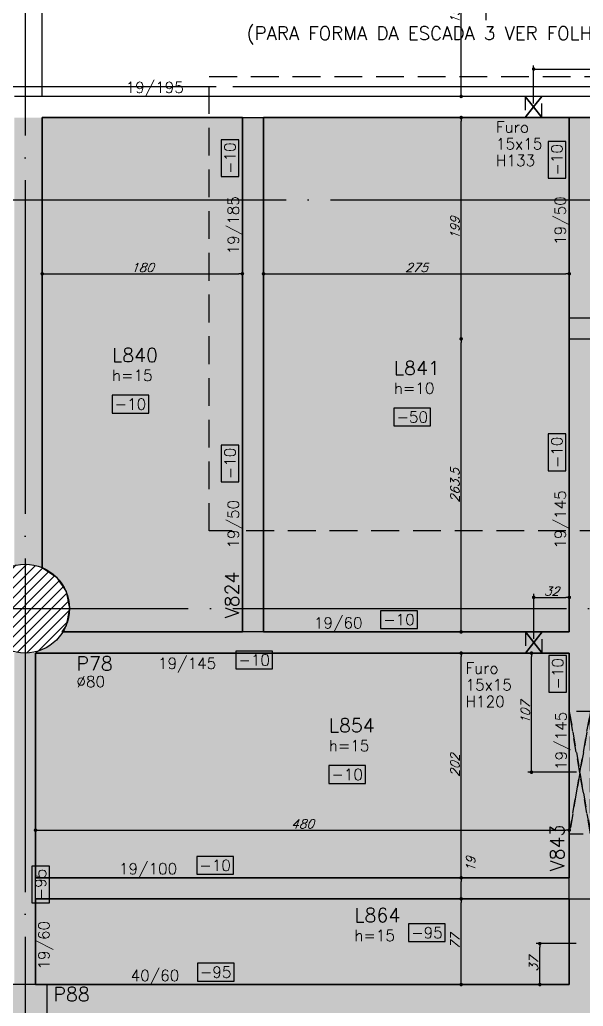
# Model space of a CAD drawing. Extents: x -5173 to 5397, y -2411 to 2089.
# Drawn here: x -1945 to -1438, y -842 to 45 of the extents above; entities that cross this region are included whole.
import ezdxf
from ezdxf.enums import TextEntityAlignment as Align

# ---------------------------------------------------------------- set-up
doc = ezdxf.new("R2010")
doc.units = 0
doc.header["$LTSCALE"] = 50
doc.header["$MEASUREMENT"] = 0
for name, pattern in [('DASHED', [0.75, 0.5, -0.25]), ('EIXO', [6.8, 6, -0.4, 0, -0.4]), ('HIDDEN', [0.375, 0.25, -0.125])]:
    doc.linetypes.add(name, pattern=pattern)
doc.layers.get('0').update_dxf_attribs({"linetype": 'CONTINUOUS'})
doc.layers.get('DEFPOINTS').update_dxf_attribs({"linetype": 'CONTINUOUS'})
for name, color, linetype in [('F-AUX-RED', 1, 'CONTINUOUS'), ('F-CORTE-INDICAÇÃO', 4, 'CONTINUOUS'), ('F-COTAS', 106, 'CONTINUOUS'), ('F-COTAS-FUROS-VIGA', 50, 'CONTINUOUS'), ('F-EIXO', 12, 'EIXO'), ('F-FURO-PAREDE', 2, 'HIDDEN'), ('F-FURO-PAREDE-TEXTOS', 2, 'CONTINUOUS'), ('F-LAJES-DIM', 2, 'CONTINUOUS'), ('F-LAJES-NOME', 4, 'CONTINUOUS'), ('F-LAJES-R', 254, 'CONTINUOUS'), ('F-PILARES-DIM', 172, 'CONTINUOUS'), ('F-PILARES-HACH', 174, 'CONTINUOUS'), ('F-PILARES-M', 170, 'CONTINUOUS'), ('F-PILARES-NOME', 170, 'CONTINUOUS'), ('F-PILARES-S', 170, 'CONTINUOUS'), ('F-TEXTO', 6, 'CONTINUOUS'), ('F-VIGAS', 3, 'CONTINUOUS'), ('F-VIGAS-DIM', 2, 'CONTINUOUS'), ('F-VIGAS-NOME', 4, 'CONTINUOUS')]:
    doc.layers.add(name, color=color, linetype=linetype)
for name, color, linetype, true_color in [('F-DESNIVEL-2', 7, 'CONTINUOUS', 0xffd1e8), ('F-DESNIVEL-4', 7, 'CONTINUOUS', 0xc3f1b6), ('F-DESNIVEL-5', 7, 'CONTINUOUS', 0xadd6ff)]:
    doc.layers.add(name, color=color, linetype=linetype, true_color=true_color)
doc.styles.add('CP-TEXT-INCL', font='simplex.shx', dxfattribs={"oblique": 20})
doc.styles.add('CP-TEXTO', font='simplex.shx')
doc.styles.add('MCP', font='simplex.shx')
doc.styles.add('ROMANS', font='simplex.shx')
doc.dimstyles.new('CP-COTAS-50', dxfattribs={"dimscale": 0.64, "dimtxt": 12.5, "dimasz": 5, "dimexe": 5, "dimexo": 5, "dimgap": 2.5, "dimtad": 1, "dimdec": 1, "dimdsep": 46, "dimtxsty": 'CP-TEXT-INCL', "dimblk1": 'DOT', "dimblk2": 'DOT', "dimsah": 1, "dimcen": 9, "dimclrd": 256, "dimclre": 256, "dimclrt": 256, "dimadec": 0, "dimazin": 0, "dimtfac": 1, "dimtdec": 1, "dimtmove": 2, "dimatfit": 3, "dimldrblk": 'DOT', "dimfxl": 0, "dimtolj": 1, "dimarcsym": 0})

# ---------------------------------------------------------------- blocks, each defined once
blk = doc.blocks.new('*U4')
at = {"layer": 'F-LAJES-DIM', "color": 1}
blk.add_lwpolyline([(0, 0), (33, 0), (33, 16), (0, 16)], close=True, dxfattribs=at)
at = {"layer": 'F-LAJES-DIM', "style": 'MCP'}
blk.add_attdef('DIM', text='', height=10, dxfattribs=at).set_placement((16.5, 8), align=Align.MIDDLE_CENTER)
blk = doc.blocks.new('*U7')
at = {"layer": 'F-VIGAS-DIM', "color": 1}
blk.add_lwpolyline([(0, 0), (33, 0), (33, 16), (0, 16)], close=True, dxfattribs=at)
at = {"layer": 'F-VIGAS-DIM', "style": 'MCP'}
blk.add_attdef('DIM', text='', height=10, dxfattribs=at).set_placement((16.5, 8), align=Align.MIDDLE_CENTER)
blk = doc.blocks.new('_DOT')
at = {"color": 0, "linetype": 'ByBlock'}
blk.add_line((-0.5, 0), (-1, 0), dxfattribs=at)
at = {"color": 0, "linetype": 'ByBlock', "const_width": 0.5}
blk.add_lwpolyline([(-0.25, 0, 1), (0.25, 0, 1)], format="xyb", close=True, dxfattribs=at)
blk = doc.blocks.new('*D61')
at = {"layer": 'DEFPOINTS', "color": 0, "linetype": 'Continuous', "transparency": 16777216}
for p in [(-1547.77, -745.5), (-1547.77, -745.5), (-1547.77, -822.5)]:
    blk.add_point(p, dxfattribs=at)
at = {"layer": 'F-COTAS', "linetype": 'Continuous', "lineweight": -2, "transparency": 16777216}
blk.add_line((-1547.77, -819.3), (-1547.77, -748.7), dxfattribs=at)
at = {"layer": 'F-COTAS', "linetype": 'Continuous', "lineweight": -2, "transparency": 16777216, "xscale": 3.2, "yscale": 3.2, "zscale": 3.2}
for p, rotation in [((-1547.77, -745.5), 90), ((-1547.77, -822.5), 270)]:
    blk.add_blockref('_DOT', p, dxfattribs=dict(at, rotation=rotation))
at = {"layer": 'F-COTAS', "linetype": 'Continuous', "transparency": 16777216, "insert": (-1553.37, -784), "char_height": 8, "attachment_point": 5, "rotation": 90, "style": 'CP-TEXT-INCL'}
blk.add_mtext('\\A1;77', dxfattribs=at)
blk = doc.blocks.new('*D62')
at = {"layer": 'DEFPOINTS', "color": 0, "linetype": 'Continuous', "transparency": 16777216}
for p in [(-1547.77, -524.5), (-1547.77, -524.5), (-1547.77, -726.5)]:
    blk.add_point(p, dxfattribs=at)
at = {"layer": 'F-COTAS', "linetype": 'Continuous', "lineweight": -2, "transparency": 16777216}
blk.add_line((-1547.77, -723.3), (-1547.77, -527.7), dxfattribs=at)
at = {"layer": 'F-COTAS', "linetype": 'Continuous', "lineweight": -2, "transparency": 16777216, "xscale": 3.2, "yscale": 3.2, "zscale": 3.2}
for p, rotation in [((-1547.77, -524.5), 90), ((-1547.77, -726.5), 270)]:
    blk.add_blockref('_DOT', p, dxfattribs=dict(at, rotation=rotation))
at = {"layer": 'F-COTAS', "linetype": 'Continuous', "transparency": 16777216, "insert": (-1553.37, -625.5), "char_height": 8, "attachment_point": 5, "rotation": 90, "style": 'CP-TEXT-INCL'}
blk.add_mtext('\\A1;202', dxfattribs=at)
blk = doc.blocks.new('*D63')
at = {"layer": 'DEFPOINTS', "color": 0, "linetype": 'Continuous', "transparency": 16777216}
for p in [(-1547.77, -242), (-1547.77, -242), (-1547.77, -505.5)]:
    blk.add_point(p, dxfattribs=at)
at = {"layer": 'F-COTAS', "linetype": 'Continuous', "lineweight": -2, "transparency": 16777216}
blk.add_line((-1547.77, -502.3), (-1547.77, -245.2), dxfattribs=at)
at = {"layer": 'F-COTAS', "linetype": 'Continuous', "lineweight": -2, "transparency": 16777216, "xscale": 3.2, "yscale": 3.2, "zscale": 3.2}
for p, rotation in [((-1547.77, -242), 90), ((-1547.77, -505.5), 270)]:
    blk.add_blockref('_DOT', p, dxfattribs=dict(at, rotation=rotation))
at = {"layer": 'F-COTAS', "linetype": 'Continuous', "transparency": 16777216, "insert": (-1553.37, -373.75), "char_height": 8, "attachment_point": 5, "rotation": 90, "style": 'CP-TEXT-INCL'}
blk.add_mtext('\\A1;263.5', dxfattribs=at)
blk = doc.blocks.new('*D64')
at = {"layer": 'DEFPOINTS', "color": 0, "linetype": 'Continuous', "transparency": 16777216}
for p in [(-1547.77, -43), (-1547.77, -43), (-1547.77, -242)]:
    blk.add_point(p, dxfattribs=at)
at = {"layer": 'F-COTAS', "linetype": 'Continuous', "lineweight": -2, "transparency": 16777216}
blk.add_line((-1547.77, -238.8), (-1547.77, -46.2), dxfattribs=at)
at = {"layer": 'F-COTAS', "linetype": 'Continuous', "lineweight": -2, "transparency": 16777216, "xscale": 3.2, "yscale": 3.2, "zscale": 3.2}
for p, rotation in [((-1547.77, -43), 90), ((-1547.77, -242), 270)]:
    blk.add_blockref('_DOT', p, dxfattribs=dict(at, rotation=rotation))
at = {"layer": 'F-COTAS', "linetype": 'Continuous', "transparency": 16777216, "insert": (-1553.37, -142.5), "char_height": 8, "attachment_point": 5, "rotation": 90, "style": 'CP-TEXT-INCL'}
blk.add_mtext('\\A1;199', dxfattribs=at)
blk = doc.blocks.new('*D65')
at = {"layer": 'DEFPOINTS', "color": 0, "linetype": 'Continuous', "transparency": 16777216}
for p in [(-1547.77, 127), (-1547.77, 127), (-1547.77, -24)]:
    blk.add_point(p, dxfattribs=at)
at = {"layer": 'F-COTAS', "linetype": 'Continuous', "lineweight": -2, "transparency": 16777216}
blk.add_line((-1547.77, -20.8), (-1547.77, 123.8), dxfattribs=at)
at = {"layer": 'F-COTAS', "linetype": 'Continuous', "lineweight": -2, "transparency": 16777216, "xscale": 3.2, "yscale": 3.2, "zscale": 3.2}
for p, rotation in [((-1547.77, 127), 90), ((-1547.77, -24), 270)]:
    blk.add_blockref('_DOT', p, dxfattribs=dict(at, rotation=rotation))
at = {"layer": 'F-COTAS', "linetype": 'Continuous', "transparency": 16777216, "insert": (-1553.37, 51.5), "char_height": 8, "attachment_point": 5, "rotation": 90, "style": 'CP-TEXT-INCL'}
blk.add_mtext('\\A1;151', dxfattribs=at)
blk = doc.blocks.new('*D130')
at = {"layer": 'DEFPOINTS', "color": 0, "linetype": 'Continuous', "transparency": 16777216}
for p in [(-1924.5, -183.44), (-1744.5, -183.44), (-1744.5, -183.44)]:
    blk.add_point(p, dxfattribs=at)
at = {"layer": 'F-COTAS', "linetype": 'Continuous', "lineweight": -2, "transparency": 16777216}
blk.add_line((-1921.3, -183.44), (-1747.7, -183.44), dxfattribs=at)
at = {"layer": 'F-COTAS', "linetype": 'Continuous', "lineweight": -2, "transparency": 16777216, "xscale": 3.2, "yscale": 3.2, "zscale": 3.2, "rotation": 180}
blk.add_blockref('_DOT', (-1924.5, -183.44), dxfattribs=at)
at = {"layer": 'F-COTAS', "linetype": 'Continuous', "lineweight": -2, "transparency": 16777216, "xscale": 3.2, "yscale": 3.2, "zscale": 3.2}
blk.add_blockref('_DOT', (-1744.5, -183.44), dxfattribs=at)
at = {"layer": 'F-COTAS', "linetype": 'Continuous', "transparency": 16777216, "insert": (-1834.5, -177.84), "char_height": 8, "attachment_point": 5, "style": 'CP-TEXT-INCL'}
blk.add_mtext('\\A1;180', dxfattribs=at)
blk = doc.blocks.new('*D131')
at = {"layer": 'DEFPOINTS', "color": 0, "linetype": 'Continuous', "transparency": 16777216}
for p in [(-1725.5, -183.44), (-1450.5, -183.44), (-1450.5, -183.44)]:
    blk.add_point(p, dxfattribs=at)
at = {"layer": 'F-COTAS', "linetype": 'Continuous', "lineweight": -2, "transparency": 16777216}
blk.add_line((-1722.3, -183.44), (-1453.7, -183.44), dxfattribs=at)
at = {"layer": 'F-COTAS', "linetype": 'Continuous', "lineweight": -2, "transparency": 16777216, "xscale": 3.2, "yscale": 3.2, "zscale": 3.2, "rotation": 180}
blk.add_blockref('_DOT', (-1725.5, -183.44), dxfattribs=at)
at = {"layer": 'F-COTAS', "linetype": 'Continuous', "lineweight": -2, "transparency": 16777216, "xscale": 3.2, "yscale": 3.2, "zscale": 3.2}
blk.add_blockref('_DOT', (-1450.5, -183.44), dxfattribs=at)
at = {"layer": 'F-COTAS', "linetype": 'Continuous', "transparency": 16777216, "insert": (-1588, -177.84), "char_height": 8, "attachment_point": 5, "style": 'CP-TEXT-INCL'}
blk.add_mtext('\\A1;275', dxfattribs=at)
blk = doc.blocks.new('*D137')
at = {"layer": 'DEFPOINTS', "color": 0, "linetype": 'Continuous', "transparency": 16777216}
for p in [(-1930.5, -683.68), (-1450.5, -683.68), (-1450.5, -683.68)]:
    blk.add_point(p, dxfattribs=at)
at = {"layer": 'F-COTAS', "linetype": 'Continuous', "lineweight": -2, "transparency": 16777216}
blk.add_line((-1927.3, -683.68), (-1453.7, -683.68), dxfattribs=at)
at = {"layer": 'F-COTAS', "linetype": 'Continuous', "lineweight": -2, "transparency": 16777216, "xscale": 3.2, "yscale": 3.2, "zscale": 3.2, "rotation": 180}
blk.add_blockref('_DOT', (-1930.5, -683.68), dxfattribs=at)
at = {"layer": 'F-COTAS', "linetype": 'Continuous', "lineweight": -2, "transparency": 16777216, "xscale": 3.2, "yscale": 3.2, "zscale": 3.2}
blk.add_blockref('_DOT', (-1450.5, -683.68), dxfattribs=at)
at = {"layer": 'F-COTAS', "linetype": 'Continuous', "transparency": 16777216, "insert": (-1690.5, -678.08), "char_height": 8, "attachment_point": 5, "style": 'CP-TEXT-INCL'}
blk.add_mtext('\\A1;480', dxfattribs=at)
blk = doc.blocks.new('*D166')
at = {"layer": 'DEFPOINTS', "color": 0, "linetype": 'Continuous', "transparency": 16777216}
for p in [(-1547.77, -726.5), (-1535.92, -726.5), (-1535.92, -745.5)]:
    blk.add_point(p, dxfattribs=at)
at = {"layer": 'F-COTAS', "linetype": 'Continuous', "lineweight": -2, "transparency": 16777216}
for p, q in [((-1539.12, -726.5), (-1550.97, -726.5)), ((-1547.77, -742.3), (-1547.77, -729.7)), ((-1539.12, -745.5), (-1550.97, -745.5))]:
    blk.add_line(p, q, dxfattribs=at)
at = {"layer": 'F-COTAS', "linetype": 'Continuous', "lineweight": -2, "transparency": 16777216, "xscale": 3.2, "yscale": 3.2, "zscale": 3.2}
for p, rotation in [((-1547.77, -726.5), 90), ((-1547.77, -745.5), 270)]:
    blk.add_blockref('_DOT', p, dxfattribs=dict(at, rotation=rotation))
at = {"layer": 'F-COTAS', "linetype": 'Continuous', "transparency": 16777216, "insert": (-1539.19, -714.37), "char_height": 8, "attachment_point": 5, "rotation": 90, "style": 'CP-TEXT-INCL'}
blk.add_mtext('\\A1;19', dxfattribs=at)
blk = doc.blocks.new('*U197')
at = {"layer": 'F-EIXO'}
blk.add_line((0, 0), (7285, 0), dxfattribs=at)
at = {"layer": 'F-TEXTO', "style": 'ROMANS'}
blk.add_attdef('EIXO', text='', height=17.5, dxfattribs=at).set_placement((-28.2072, 0), align=Align.MIDDLE_CENTER)
blk = doc.blocks.new('*U198')
at = {"layer": 'F-EIXO'}
blk.add_line((0, 0), (7197, 0), dxfattribs=at)
at = {"layer": 'F-TEXTO', "style": 'ROMANS'}
blk.add_attdef('EIXO', text='', height=17.5, dxfattribs=at).set_placement((-28.2072, 0), align=Align.MIDDLE_CENTER)
blk = doc.blocks.new('*U187')
at = {"layer": 'F-EIXO'}
blk.add_line((0, 0), (0, -3127.88), dxfattribs=at)
at = {"layer": 'F-TEXTO', "style": 'ROMANS'}
blk.add_attdef('EIXO', text='', height=17.5, rotation=360, dxfattribs=at).set_placement((0, 28.21), align=Align.MIDDLE_CENTER)
blk = doc.blocks.new('*U207')
at = {"layer": 'F-EIXO'}
blk.add_line((0, 0), (7285, 0), dxfattribs=at)
at = {"layer": 'F-TEXTO', "style": 'ROMANS'}
blk.add_attdef('EIXO', text='', height=17.5, dxfattribs=at).set_placement((-28.2072, 0), align=Align.MIDDLE_CENTER)
blk = doc.blocks.new('*U227')
at = {"layer": 'F-CORTE-INDICAÇÃO'}
for p, q in [((70, 0), (0, 0)), ((80, 0), (90, 0)), ((100, 0), (170, 0))]:
    blk.add_line(p, q, dxfattribs=at)
blk.add_lwpolyline([(112, 6, -0.802585), (111.15, 9.81), (140, 23.26), (168.85, 9.81, -0.802585), (168, 6)], format="xyb", close=True, dxfattribs=at)
at = {"layer": 'F-CORTE-INDICAÇÃO', "style": 'ROMANS'}
blk.add_attdef('CORTE', text='', height=15, dxfattribs=at).set_placement((140, 35.76), align=Align.MIDDLE_CENTER)
at = {"layer": 'F-CORTE-INDICAÇÃO', "color": 2, "style": 'ROMANS'}
blk.add_attdef('FOLHA', text='', height=12, dxfattribs=at).set_placement((140, -10), align=Align.MIDDLE_CENTER)
blk = doc.blocks.new('*D316')
at = {"layer": 'DEFPOINTS', "color": 0, "linetype": 'Continuous', "transparency": 16777216}
for p in [(-3685.02, 1674.5), (-562, 1674.5), (-3446.5, -978.5)]:
    blk.add_point(p, dxfattribs=at)
at = {"layer": 'F-COTAS', "linetype": 'Continuous', "lineweight": -2, "transparency": 16777216}
for p, q in [((-565.2, 1674.5), (-3688.22, 1674.5)), ((-3685.02, -975.3), (-3685.02, 1671.3)), ((-3449.7, -978.5), (-3688.22, -978.5))]:
    blk.add_line(p, q, dxfattribs=at)
at = {"layer": 'F-COTAS', "linetype": 'Continuous', "lineweight": -2, "transparency": 16777216, "xscale": 3.2, "yscale": 3.2, "zscale": 3.2}
for p, rotation in [((-3685.02, 1674.5), 90), ((-3685.02, -978.5), 270)]:
    blk.add_blockref('_DOT', p, dxfattribs=dict(at, rotation=rotation))
at = {"layer": 'F-COTAS', "linetype": 'Continuous', "transparency": 16777216, "insert": (-3690.62, 348), "char_height": 8, "attachment_point": 5, "rotation": 90, "style": 'CP-TEXT-INCL'}
blk.add_mtext('\\A1;2653', dxfattribs=at)
blk = doc.blocks.new('*D625')
at = {"layer": 'DEFPOINTS', "color": 0, "linetype": 'Continuous', "transparency": 16777216}
for p in [(-1477.04, -785.69), (-1441, -785.69), (-1455.06, -822.5)]:
    blk.add_point(p, dxfattribs=at)
at = {"layer": 'F-COTAS-FUROS-VIGA', "linetype": 'Continuous', "lineweight": -2, "transparency": 16777216}
for p, q in [((-1444.2, -785.69), (-1480.24, -785.69)), ((-1477.04, -819.3), (-1477.04, -788.89)), ((-1458.26, -822.5), (-1480.24, -822.5))]:
    blk.add_line(p, q, dxfattribs=at)
at = {"layer": 'F-COTAS-FUROS-VIGA', "linetype": 'Continuous', "lineweight": -2, "transparency": 16777216, "xscale": 3.2, "yscale": 3.2, "zscale": 3.2}
for p, rotation in [((-1477.04, -785.69), 90), ((-1477.04, -822.5), 270)]:
    blk.add_blockref('_DOT', p, dxfattribs=dict(at, rotation=rotation))
at = {"layer": 'F-COTAS-FUROS-VIGA', "linetype": 'Continuous', "transparency": 16777216, "insert": (-1482.64, -804.09), "char_height": 8, "attachment_point": 5, "rotation": 90, "style": 'CP-TEXT-INCL'}
blk.add_mtext('\\A1;37', dxfattribs=at)
blk = doc.blocks.new('*D628')
at = {"layer": 'DEFPOINTS', "color": 0, "linetype": 'Continuous', "transparency": 16777216}
for p in [(-1450.5, -474.41), (-1450.5, -476.5), (-1482.53, -515)]:
    blk.add_point(p, dxfattribs=at)
at = {"layer": 'F-COTAS-FUROS-VIGA', "linetype": 'Continuous', "lineweight": -2, "transparency": 16777216}
for p, q in [((-1482.53, -511.8), (-1482.53, -471.21)), ((-1479.33, -474.41), (-1453.7, -474.41)), ((-1450.5, -473.3), (-1450.5, -471.21))]:
    blk.add_line(p, q, dxfattribs=at)
at = {"layer": 'F-COTAS-FUROS-VIGA', "linetype": 'Continuous', "lineweight": -2, "transparency": 16777216, "xscale": 3.2, "yscale": 3.2, "zscale": 3.2, "rotation": 180}
blk.add_blockref('_DOT', (-1482.53, -474.41), dxfattribs=at)
at = {"layer": 'F-COTAS-FUROS-VIGA', "linetype": 'Continuous', "lineweight": -2, "transparency": 16777216, "xscale": 3.2, "yscale": 3.2, "zscale": 3.2}
blk.add_blockref('_DOT', (-1450.5, -474.41), dxfattribs=at)
at = {"layer": 'F-COTAS-FUROS-VIGA', "linetype": 'Continuous', "transparency": 16777216, "insert": (-1466.51, -468.81), "char_height": 8, "attachment_point": 5, "style": 'CP-TEXT-INCL'}
blk.add_mtext('\\A1;32', dxfattribs=at)
blk = doc.blocks.new('*D630')
at = {"layer": 'DEFPOINTS', "color": 0, "linetype": 'Continuous', "transparency": 16777216}
for p in [(-1484.54, -524.5), (-1468.56, -524.5), (-1440.88, -631.61)]:
    blk.add_point(p, dxfattribs=at)
at = {"layer": 'F-COTAS-FUROS-VIGA', "linetype": 'Continuous', "lineweight": -2, "transparency": 16777216}
for p, q in [((-1471.76, -524.5), (-1487.74, -524.5)), ((-1484.54, -628.41), (-1484.54, -527.7)), ((-1444.08, -631.61), (-1487.74, -631.61))]:
    blk.add_line(p, q, dxfattribs=at)
at = {"layer": 'F-COTAS-FUROS-VIGA', "linetype": 'Continuous', "lineweight": -2, "transparency": 16777216, "xscale": 3.2, "yscale": 3.2, "zscale": 3.2}
for p, rotation in [((-1484.54, -524.5), 90), ((-1484.54, -631.61), 270)]:
    blk.add_blockref('_DOT', p, dxfattribs=dict(at, rotation=rotation))
at = {"layer": 'F-COTAS-FUROS-VIGA', "linetype": 'Continuous', "transparency": 16777216, "insert": (-1490.14, -578.05), "char_height": 8, "attachment_point": 5, "rotation": 90, "style": 'CP-TEXT-INCL'}
blk.add_mtext('\\A1;107', dxfattribs=at)
blk = doc.blocks.new('*D631')
at = {"layer": 'DEFPOINTS', "color": 0, "linetype": 'Continuous', "transparency": 16777216}
for p in [(-1238.6, 0.55), (-1238.6, -8.39), (-1482.59, -33.5)]:
    blk.add_point(p, dxfattribs=at)
at = {"layer": 'F-COTAS-FUROS-VIGA', "linetype": 'Continuous', "lineweight": -2, "transparency": 16777216}
for p, q in [((-1482.59, -30.3), (-1482.59, 3.75)), ((-1479.39, 0.55), (-1241.8, 0.55)), ((-1238.6, -5.19), (-1238.6, 3.75))]:
    blk.add_line(p, q, dxfattribs=at)
at = {"layer": 'F-COTAS-FUROS-VIGA', "linetype": 'Continuous', "lineweight": -2, "transparency": 16777216, "xscale": 3.2, "yscale": 3.2, "zscale": 3.2, "rotation": 180}
blk.add_blockref('_DOT', (-1482.59, 0.55), dxfattribs=at)
at = {"layer": 'F-COTAS-FUROS-VIGA', "linetype": 'Continuous', "lineweight": -2, "transparency": 16777216, "xscale": 3.2, "yscale": 3.2, "zscale": 3.2}
blk.add_blockref('_DOT', (-1238.6, 0.55), dxfattribs=at)
at = {"layer": 'F-COTAS-FUROS-VIGA', "linetype": 'Continuous', "transparency": 16777216, "insert": (-1360.6, 6.15), "char_height": 8, "attachment_point": 5, "style": 'CP-TEXT-INCL'}
blk.add_mtext('\\A1;244', dxfattribs=at)

msp = doc.modelspace()

# ---------------------------------------------------------------- hatches: boundary and pattern name
at = {"layer": 'F-PILARES-HACH', "linetype": 'Continuous'}
h = msp.add_hatch(dxfattribs=at)
h.set_pattern_fill('ANSI31', color=256, scale=50)
edge = h.paths.add_edge_path()
edge.add_arc((-1940, -484.5), 40, 0, 360)

# ---------------------------------------------------------------- linework, layer by layer
at = {"layer": 'F-AUX-RED', "color": 4, "linetype": 'DASHED'}
msp.add_lwpolyline([(-1191.052, -414.686), (-1774.298, -414.686), (-1774.298, -5.999), (-1191.052, -5.999)], close=True, dxfattribs=at)
at = {"layer": 'F-DESNIVEL-2', "linetype": 'Continuous'}
for points in [[(-1924.5, -43), (-1949.5, -43), (-1949.5, -446.288)], [(-1924.5, -43), (-1949.5, -446.288), (-1940, -444.398)], [(-1924.5, -43), (-1940, -444.398), (-1924.654, -447.451)], [(-1924.5, -43), (-1924.654, -447.451), (-1924.5, -447.553)], [(-1924.5, -43), (-1924.5, -447.553), (-1924.5, -43)], [(-1744.5, -43), (-1924.5, -43), (-1911.716, -456.216)], [(-1911.716, -456.216), (-1924.5, -43), (-1924.5, -447.674)], [(-1744.5, -43), (-1911.716, -456.216), (-1744.5, -43)], [(-1744.5, -43), (-1911.716, -456.216), (-1903.045, -469.193)], [(-1744.5, -43), (-1903.045, -469.193), (-1744.5, -43)], [(-1744.5, -43), (-1903.045, -469.193), (-1900, -484.5)], [(-1744.5, -43), (-1900, -484.5), (-1744.5, -43)], [(-1744.5, -43), (-1900, -484.5), (-1744.5, -505.5)], [(-1725.5, -241), (-1725.5, -43), (-1744.5, -43)], [(-1725.5, -241), (-1744.5, -43), (-1744.5, -241)], [(-1744.5, -43), (-1744.5, -505.5), (-1744.5, -43)], [(-1744.5, -43), (-1744.5, -505.5), (-1744.5, -241)], [(-1744.5, -43), (-1744.5, -241), (-1744.5, -43)], [(-1431.5, -232.5), (-1431.5, -43), (-1450.5, -43)], [(-1431.5, -232.5), (-1450.5, -43), (-1450.5, -232.5)], [(-1431.5, -505.5), (-1431.5, -232.5), (-1450.5, -232.5)], [(-1431.5, -505.5), (-1450.5, -232.5), (-1450.5, -505.5)], [(-1431.5, -232.5), (-1450.5, -232.5), (-1431.5, -232.5)], [(-1725.5, -505.5), (-1725.5, -241), (-1744.5, -241)], [(-1725.5, -505.5), (-1744.5, -241), (-1744.5, -505.5)], [(-1725.5, -241), (-1744.5, -241), (-1725.5, -241)], [(-1911.716, -456.216), (-1924.5, -447.674), (-1911.716, -456.216)], [(-1903.045, -499.807), (-1744.5, -505.5), (-1900, -484.5)], [(-1903.045, -499.807), (-1900, -484.5), (-1903.045, -499.807)], [(-1735, -524.5), (-1906.728, -505.5), (-1911.644, -512.856)], [(-1903.045, -499.807), (-1906.849, -505.5), (-1744.5, -505.5)], [(-1735, -524.5), (-1735, -505.5), (-1906.728, -505.5)], [(-1903.045, -499.807), (-1744.5, -505.5), (-1903.045, -499.807)], [(-1725.5, -505.5), (-1744.5, -505.5), (-1725.5, -505.5)], [(-1735, -524.5), (-1450.5, -524.5), (-1450.5, -505.5)], [(-1735, -524.5), (-1450.5, -505.5), (-1735, -505.5)], [(-1735, -524.5), (-1735, -505.5), (-1735, -524.5)], [(-1431.5, -505.5), (-1450.5, -505.5), (-1431.5, -505.5)], [(-1450.5, -524.5), (-1299.6, -524.5), (-1299.6, -505.5)], [(-1450.5, -524.5), (-1299.6, -505.5), (-1450.5, -505.5)], [(-1735, -524.5), (-1911.644, -512.856), (-1924.654, -521.549)], [(-1735, -524.5), (-1924.654, -521.549), (-1930.5, -524.5)], [(-1930.5, -524.5), (-1924.654, -521.549), (-1930.5, -522.712)], [(-1929.749, -745.47), (-1940.513, -524.5), (-1949.5, -524.5)], [(-1929.749, -745.47), (-1949.5, -524.5), (-1949.5, -745.5)], [(-1929.749, -745.47), (-1940, -524.602), (-1940.513, -524.5)], [(-1929.749, -745.47), (-1939.487, -524.5), (-1940, -524.602)], [(-1929.749, -745.47), (-1930.5, -524.5), (-1939.487, -524.5)], [(-1450.5, -726.5), (-1735, -524.5), (-1930.5, -524.5)], [(-1450.5, -726.5), (-1930.5, -524.5), (-1450.5, -726.5)], [(-1450.5, -726.5), (-1930.5, -524.5), (-1930.5, -726.5)], [(-1450.5, -726.5), (-1450.5, -524.5), (-1735, -524.5)], [(-1450.5, -726.5), (-1735, -524.5), (-1450.5, -726.5)], [(-1431.5, -745.5), (-1431.5, -524.5), (-1450.5, -524.5)], [(-1431.5, -745.5), (-1450.5, -524.5), (-1450.5, -745.5)], [(-1930.5, -726.5), (-1949.5, -726.5), (-1930.5, -726.5)], [(-1930.5, -745.5), (-1450.5, -745.5), (-1450.5, -726.5)], [(-1930.5, -745.5), (-1450.5, -726.5), (-1930.5, -726.5)], [(-1930.5, -745.5), (-1930.5, -726.5), (-1930.5, -745.5)], [(-1450.5, -726.5), (-1930.5, -726.5), (-1450.5, -726.5)], [(-1431.5, -745.5), (-1450.5, -745.5), (-1431.5, -745.5)]]:
    msp.add_solid(points, dxfattribs=at)
at = {"layer": 'F-DESNIVEL-4', "linetype": 'Continuous'}
for points in [[(-1450.5, -223), (-1450.5, -43), (-1725.5, -241)], [(-1725.5, -241), (-1450.5, -43), (-1725.5, -43)], [(-1725.5, -241), (-1725.5, -43), (-1725.5, -241)], [(-1450.5, -505.5), (-1450.5, -223), (-1725.5, -241)], [(-1450.5, -223), (-1725.5, -241), (-1450.5, -223)], [(-1450.5, -232.5), (-1450.5, -223), (-1450.5, -505.5)], [(-1450.5, -242), (-1450.5, -232.5), (-1450.5, -505.5)], [(-1450.5, -232.5), (-1450.5, -505.5), (-1450.5, -232.5)], [(-1450.5, -505.5), (-1725.5, -241), (-1450.5, -505.5)], [(-1725.5, -241), (-1725.5, -505.5), (-1450.5, -505.5)], [(-1725.5, -241), (-1450.5, -505.5), (-1725.5, -241)], [(-1450.5, -242), (-1450.5, -505.5), (-1450.5, -242)]]:
    msp.add_solid(points, dxfattribs=at)
at = {"layer": 'F-DESNIVEL-5', "linetype": 'Continuous'}
for points in [[(-1930.5, -745.5), (-1949.5, -745.5), (-1949.5, -822.4)], [(-1930.5, -745.5), (-1949.5, -822.4), (-1930.5, -822.4)], [(-1930.5, -745.5), (-1930.5, -822.4), (-1930.5, -745.5)], [(-1450.5, -822.5), (-1450.5, -745.5), (-1930.5, -745.5)], [(-1450.5, -822.5), (-1930.5, -745.5), (-1450.5, -822.5)], [(-1450.5, -822.5), (-1930.5, -745.5), (-1930.5, -822.5)], [(-1431.5, -822.5), (-1431.5, -745.5), (-1450.5, -745.5)], [(-1431.5, -822.5), (-1450.5, -745.5), (-1450.5, -822.5)], [(-2640.1, -822.5), (-2640.1, -862.5), (-1920, -862.5)], [(-2640.1, -822.5), (-1920, -862.5), (-1919.9, -822.5)], [(-1450.5, -822.5), (-1930.5, -822.5), (-1450.5, -822.5)], [(-1450.5, -822.5), (-1930.5, -822.5), (-1920, -822.5)], [(-1450.5, -822.5), (-1920, -822.5), (-1450.5, -822.5)], [(-1441, -862.5), (-1441, -822.5), (-1919.9, -822.5)], [(-1441, -862.5), (-1919.9, -822.5), (-1919.9, -862.5)], [(-1431.5, -822.5), (-1450.5, -822.5), (-1431.5, -822.5)], [(-1441, -862.5), (-1219.5, -862.5), (-1219.6, -822.4)], [(-1441, -862.5), (-1219.6, -822.4), (-1441, -822.5)], [(-1441, -862.5), (-1441, -822.5), (-1441, -862.5)]]:
    msp.add_solid(points, dxfattribs=at)
at = {"layer": 'F-EIXO'}
msp.add_line((-3768.53, -15), (3491.131, -15), dxfattribs=at)
at = {"layer": 'F-FURO-PAREDE'}
for points in [[(-1482.593, -33.5), (-1490.093, -43), (-1475.093, -43), (-1482.593, -33.5), (-1475.093, -43), (-1475.093, -24), (-1482.593, -33.5), (-1475.093, -24), (-1490.093, -24), (-1482.593, -33.5), (-1490.093, -24), (-1490.093, -43), (-1482.593, -33.5)], [(-1482.527, -515), (-1490.027, -524.5), (-1475.027, -524.5), (-1482.527, -515), (-1475.027, -524.5), (-1475.027, -505.5), (-1482.527, -515), (-1475.027, -505.5), (-1490.027, -505.5), (-1482.527, -515), (-1490.027, -505.5), (-1490.027, -524.5), (-1482.527, -515)], [(-1441, -632.022), (-1450.5, -687.022), (-1431.5, -687.022), (-1441, -632.022), (-1431.5, -687.022), (-1431.5, -577.022), (-1441, -632.022), (-1431.5, -577.022), (-1450.5, -577.022), (-1441, -632.022), (-1450.5, -577.022), (-1450.5, -687.022), (-1441, -632.022)]]:
    msp.add_lwpolyline(points, dxfattribs=at)
at = {"layer": 'F-LAJES-R', "linetype": 'Continuous'}
for points in [[(-1744.5, -43), (-1924.5, -43), (-1924.5, -447.674), (-1911.716, -456.216), (-1903.045, -469.193), (-1900, -484.5), (-1903.045, -499.807), (-1906.849, -505.5), (-1744.5, -505.5), (-1744.5, -241), (-1744.5, -43)], [(-1450.5, -505.5), (-1450.5, -242), (-1450.5, -232.5), (-1450.5, -223), (-1450.5, -43), (-1725.5, -43), (-1725.5, -241), (-1725.5, -505.5), (-1450.5, -505.5)], [(-1450.5, -726.5), (-1450.5, -524.5), (-1735, -524.5), (-1930.5, -524.5), (-1930.5, -726.5), (-1450.5, -726.5)], [(-1450.5, -822.5), (-1450.5, -745.5), (-1930.5, -745.5), (-1930.5, -822.5), (-1920, -822.5), (-1450.5, -822.5)]]:
    msp.add_lwpolyline(points, dxfattribs=at)
at = {"layer": 'F-PILARES-M', "linetype": 'Continuous'}
msp.add_lwpolyline([(-1960, -862.5), (-1920, -862.5), (-1920, -822.5), (-1960, -822.5), (-1960, -862.5)], dxfattribs=at)
at = {"layer": 'F-PILARES-S', "linetype": 'Continuous'}
msp.add_circle((-1940, -484.5), 40, dxfattribs=at)
at = {"layer": 'F-VIGAS'}
for points in [[(-1924.5, -24), (-1924.5, 127)], [(-1924.5, -24), (-1949.5, -24)], [(-1735, -24), (-1924.5, -24)], [(-1441, -24), (-1735, -24)], [(-1238.6, -24), (-1441, -24)], [(-1924.5, -43), (-1219.6, -43)], [(-1924.5, -447.674), (-1924.5, -43)], [(-1744.5, -43), (-1744.5, -241)], [(-1725.5, -43), (-1450.5, -43)], [(-1725.5, -241), (-1725.5, -43)], [(-1450.5, -43), (-1450.5, -232.5)], [(-1431.5, -43), (-1450.5, -43)], [(-1450.5, -223), (-1431.5, -223)], [(-1450.5, -232.5), (-1450.5, -505.5)], [(-1744.5, -241), (-1744.5, -505.5)], [(-1725.5, -505.5), (-1725.5, -241)], [(-1450.5, -242), (-1431.5, -242)], [(-1744.5, -505.5), (-1906.849, -505.5)], [(-1725.5, -505.5), (-1744.5, -505.5)], [(-1450.5, -505.5), (-1725.5, -505.5)], [(-1930.5, -726.5), (-1930.5, -524.5)], [(-1930.5, -524.5), (-1735, -524.5)], [(-1735, -524.5), (-1450.5, -524.5)], [(-1450.5, -524.5), (-1450.5, -726.5)], [(-1450.5, -726.5), (-1930.5, -726.5)], [(-1930.5, -745.5), (-1930.5, -726.5)], [(-1450.5, -745.5), (-1450.5, -726.5)], [(-1930.5, -822.5), (-1930.5, -745.5)], [(-1930.5, -745.5), (-1431.5, -745.5)], [(-1450.5, -745.5), (-1450.5, -822.5)], [(-1450.5, -822.5), (-1920, -822.5)]]:
    msp.add_lwpolyline(points, dxfattribs=at)

# ---------------------------------------------------------------- block references
at = {"layer": 'F-CORTE-INDICAÇÃO', "linetype": 'Continuous'}
ref = msp.add_blockref('*U227', (-1525.632, 44.43), dxfattribs=dict(at, rotation=90))
ref.add_attrib('CORTE', '6', dxfattribs={"height": 15, "rotation": 90, "style": 'ROMANS'}).set_placement((-1561.395, 184.43), align=Align.MIDDLE_CENTER)
at = {"layer": 'F-EIXO', "linetype": 'Continuous'}
for name, p in [('*U187', (-1940, 1941.357)), ('*U207', (-3793.715, -15)), ('*U198', (-3705.761, -117)), ('*U197', (-3793.715, -484.5))]:
    msp.add_blockref(name, p, dxfattribs=at)
at = {"layer": 'F-LAJES-DIM', "linetype": 'Continuous'}
for p, values in [((-1861.682, -308.671), {'DIM': '-10'}), ((-1608.223, -320.297), {'DIM': '-50'}), ((-1666.762, -641.606), {'DIM': '-10'}), ((-1595.056, -783.895), {'DIM': '-95'})]:
    msp.add_blockref('*U4', p, dxfattribs=at).add_auto_attribs(values)
at = {"layer": 'F-VIGAS-DIM', "linetype": 'Continuous', "rotation": 90}
for p, values in [((-1747.625, -96), {'DIM': '-10'}), ((-1453.625, -97.5), {'DIM': '-10'}), ((-1453.625, -360.5), {'DIM': '-10'}), ((-1747.625, -370.5), {'DIM': '-10'}), ((-1452.882, -559.594), {'DIM': '-10'}), ((-1918, -749), {'DIM': '-95'})]:
    msp.add_blockref('*U7', p, dxfattribs=at).add_auto_attribs(values)
at = {"layer": 'F-VIGAS-DIM', "linetype": 'Continuous'}
for p, values in [((-1620.159, -502.375), {'DIM': '-10'}), ((-1750.362, -538.678), {'DIM': '-10'}), ((-1785.5, -723.375), {'DIM': '-10'}), ((-1785, -819.375), {'DIM': '-95'})]:
    msp.add_blockref('*U7', p, dxfattribs=at).add_auto_attribs(values)

# ---------------------------------------------------------------- texts
at = {"layer": 'F-FURO-PAREDE-TEXTOS', "linetype": 'Continuous', "style": 'MCP'}
for s, p in [('Furo', (-1516.367, -56.578)), ('15x15', (-1516.367, -71.578)), ('H133', (-1516.367, -86.578)), ('Furo', (-1543.762, -543.043)), ('15x15', (-1543.762, -558.043)), ('H120', (-1543.762, -573.043))]:
    msp.add_text(s, height=10, dxfattribs=at).set_placement(p)
at = {"layer": 'F-LAJES-DIM', "linetype": 'Continuous', "style": 'MCP'}
for s, p in [('h=15', (-1861.682, -279.771)), ('h=10', (-1608.223, -291.397)), ('h=15', (-1666.762, -612.706)), ('h=15', (-1643.768, -783.385))]:
    msp.add_text(s, height=10, dxfattribs=at).set_placement(p)
at = {"layer": 'F-LAJES-NOME', "linetype": 'Continuous', "style": 'MCP'}
for s, p in [('L840', (-1861.682, -262.771)), ('L841', (-1608.223, -274.397)), ('L854', (-1666.762, -595.706)), ('L864', (-1643.768, -766.385))]:
    msp.add_text(s, height=12.5, dxfattribs=at).set_placement(p)
at = {"layer": 'F-PILARES-DIM', "linetype": 'Continuous', "style": 'MCP'}
msp.add_text('%%c80', height=10, dxfattribs=at).set_placement((-1893.75, -555.125))
at = {"layer": 'F-PILARES-NOME', "linetype": 'Continuous', "style": 'MCP'}
for s, p in [('P78', (-1893.75, -540.125)), ('P88', (-1914.469, -837.368))]:
    msp.add_text(s, height=12.5, dxfattribs=at).set_placement(p)
at = {"layer": 'F-TEXTO', "color": 3, "insert": (-1875.36, 38.778), "char_height": 12, "width": 687.52044, "attachment_point": 1, "style": 'CP-TEXTO'}
msp.add_mtext('\\pi134.61736;(PARA FORMA DA ESCADA 3 VER FOLHA 21)', dxfattribs=at)
at = {"layer": 'F-VIGAS-DIM', "linetype": 'Continuous', "style": 'MCP'}
for s, p in [('19/195', (-1849.5, -20.875)), ('19/60', (-1680.159, -502.375)), ('19/145', (-1820.362, -538.678)), ('19/100', (-1855.5, -723.375)), ('40/60', (-1845, -819.375))]:
    msp.add_text(s, height=10, dxfattribs=at).set_placement(p)
for s, p in [('19/185', (-1747.625, -166)), ('19/50', (-1453.625, -157.5)), ('19/145', (-1453.625, -430.5)), ('19/50', (-1747.625, -430.5)), ('19/145', (-1452.882, -629.594)), ('19/60', (-1918, -809))]:
    msp.add_text(s, height=10, rotation=90, dxfattribs=at).set_placement(p)
at = {"layer": 'F-VIGAS-NOME', "linetype": 'Continuous', "style": 'MCP'}
for s, p in [('V824', (-1747.625, -493)), ('V843', (-1455.149, -720.452))]:
    msp.add_text(s, height=12.5, rotation=90, dxfattribs=at).set_placement(p)

# ---------------------------------------------------------------- dimensions: what is measured, and where the dimension line sits
at = {"layer": 'F-COTAS', "linetype": 'Continuous'}
for base, p1, p2, angle, picture, middle in [((-3685.025, 1674.5), (-3446.5, -978.5), (-562, 1674.5), 90, '*D316', (-3690.625, 348)), ((-1547.767, 127), (-1547.767, -24), (-1547.767, 127), 270, '*D65', (-1553.367, 51.5)), ((-1547.767, -43), (-1547.767, -242), (-1547.767, -43), 270, '*D64', (-1553.367, -142.5)), ((-1744.5, -183.444), (-1924.5, -183.444), (-1744.5, -183.444), 180, '*D130', (-1834.5, -177.844)), ((-1450.5, -183.444), (-1725.5, -183.444), (-1450.5, -183.444), 180, '*D131', (-1588, -177.844)), ((-1547.767, -242), (-1547.767, -505.5), (-1547.767, -242), 270, '*D63', (-1553.367, -373.75)), ((-1547.767, -524.5), (-1547.767, -726.5), (-1547.767, -524.5), 270, '*D62', (-1553.367, -625.5)), ((-1450.5, -683.684), (-1930.5, -683.684), (-1450.5, -683.684), 180, '*D137', (-1690.5, -678.084)), ((-1547.767, -745.5), (-1547.767, -822.5), (-1547.767, -745.5), 270, '*D61', (-1553.367, -784))]:
    dim = msp.add_linear_dim(base=base, p1=p1, p2=p2, angle=angle, dimstyle='CP-COTAS-50', dxfattribs=at)
    dim.commit()
    dim.dimension.update_dxf_attribs({"geometry": picture, "text_midpoint": middle})
dim = msp.add_linear_dim(base=(-1547.767, -726.5), p1=(-1535.918, -745.5), p2=(-1535.918, -726.5), angle=90, dimstyle='CP-COTAS-50', dxfattribs=at)
dim.commit()
dim.dimension.update_dxf_attribs({"geometry": '*D166', "text_midpoint": (-1539.195, -714.371), "dimtype": 160})
at = {"layer": 'F-COTAS-FUROS-VIGA', "linetype": 'Continuous'}
for base, p1, p2, picture, middle in [((-1238.6, 0.553), (-1482.593, -33.5), (-1238.6, -8.393), '*D631', (-1360.596, 6.153)), ((-1450.5, -474.413), (-1482.527, -515), (-1450.5, -476.498), '*D628', (-1466.513, -468.813))]:
    dim = msp.add_linear_dim(base=base, p1=p1, p2=p2, dimstyle='CP-COTAS-50', override={"dimdec": 0, "dimfxl": 7.5}, dxfattribs=at)
    dim.commit()
    dim.dimension.update_dxf_attribs({"geometry": picture, "text_midpoint": middle})
for base, p1, p2, picture, middle in [((-1484.539, -524.5), (-1440.878, -631.606), (-1468.561, -524.5), '*D630', (-1490.139, -578.053)), ((-1477.038, -785.689), (-1455.064, -822.5), (-1441, -785.689), '*D625', (-1482.638, -804.094))]:
    dim = msp.add_linear_dim(base=base, p1=p1, p2=p2, angle=90, dimstyle='CP-COTAS-50', override={"dimdec": 0, "dimfxl": 7.5}, dxfattribs=at)
    dim.commit()
    dim.dimension.update_dxf_attribs({"geometry": picture, "text_midpoint": middle})

doc.saveas('drawing.dxf')
